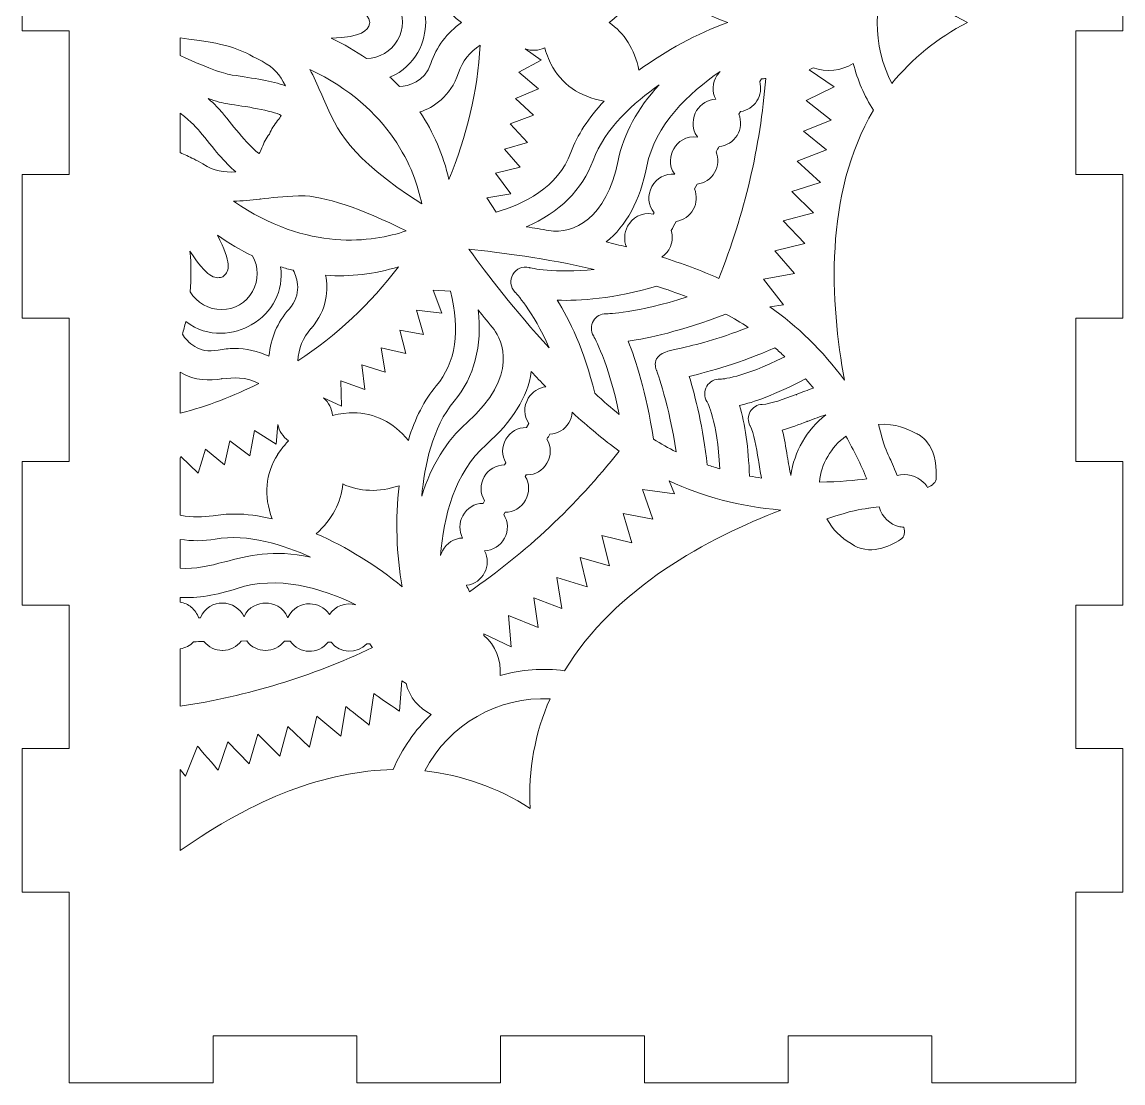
# Model space of a CAD drawing. Header units: inches. Extents: x 24 to 896, y 151 to 529.
# Drawn here: x 698.4 to 896.5, y 150.9 to 341.7 of the extents above; entities that cross this region are included whole.
import ezdxf

# ---------------------------------------------------------------- set-up
doc = ezdxf.new("R2010")
doc.units = ezdxf.units.IN
doc.header["$MEASUREMENT"] = 0
doc.layers.add('_U+0421_U+043B_U+043E_U+0439 1', color=7, linetype='Continuous')

# ---------------------------------------------------------------- blocks, each defined once
blk = doc.blocks.new('block 2')
at = {"layer": '_U+0421_U+043B_U+043E_U+0439 1', "lineweight": 0}
for points, knots in [([(896.46, 494.95), (896.46, 494.95), (896.46, 529.23), (896.46, 529.23), (896.46, 529.23), (810.39, 529.23), (810.39, 529.23), (810.39, 529.23), (810.39, 520.76), (810.39, 520.76), (810.39, 520.76), (784.53, 520.76), (784.53, 520.76), (784.53, 520.76), (784.53, 529.23), (784.53, 529.23), (784.53, 529.23), (758.67, 529.23), (758.67, 529.23), (758.67, 529.23), (758.67, 520.76), (758.67, 520.76), (758.67, 520.76), (732.81, 520.76), (732.81, 520.76), (732.81, 520.76), (732.81, 529.23), (732.81, 529.23), (720.59, 529.23), (710.68, 529.23), (698.44, 529.23), (698.44, 529.23), (698.44, 494.95), (698.44, 494.95), (698.44, 494.95), (706.95, 494.95), (706.95, 494.95), (706.95, 494.95), (706.95, 469.14), (706.95, 469.14), (706.95, 469.14), (698.44, 469.14), (698.44, 469.14), (698.44, 469.14), (698.44, 443.33), (698.44, 443.33), (698.44, 443.33), (706.95, 443.33), (706.95, 443.33), (706.95, 443.33), (706.95, 417.51), (706.95, 417.51), (706.95, 417.51), (698.44, 417.51), (698.44, 417.51), (698.44, 417.51), (698.44, 391.7), (698.44, 391.7), (698.44, 391.7), (706.95, 391.7), (706.95, 391.7), (706.95, 391.7), (706.95, 365.89), (706.95, 365.89), (706.95, 365.89), (698.44, 365.89), (698.44, 365.89), (698.44, 365.89), (698.44, 340.08), (698.44, 340.08), (698.44, 340.08), (706.95, 340.08), (706.95, 340.08), (706.95, 340.08), (706.95, 314.26), (706.95, 314.26), (706.95, 314.26), (698.44, 314.26), (698.44, 314.26), (698.44, 314.26), (698.44, 288.45), (698.44, 288.45), (698.44, 288.45), (706.95, 288.45), (706.95, 288.45), (706.95, 288.45), (706.95, 262.64), (706.95, 262.64), (706.95, 262.64), (698.44, 262.64), (698.44, 262.64), (698.44, 262.64), (698.44, 236.83), (698.44, 236.83), (698.44, 236.83), (706.95, 236.83), (706.95, 236.83), (706.95, 236.83), (706.95, 211.02), (706.95, 211.02), (706.95, 211.02), (698.44, 211.02), (698.44, 211.02), (698.44, 211.02), (698.44, 185.2), (698.44, 185.2), (698.44, 185.2), (706.95, 185.2), (706.95, 185.2), (706.95, 185.2), (706.95, 150.89), (706.95, 150.89), (706.95, 150.89), (732.81, 150.89), (732.81, 150.89), (732.81, 150.89), (732.81, 159.39), (732.81, 159.39), (732.81, 159.39), (758.67, 159.39), (758.67, 159.39), (758.67, 159.39), (758.67, 150.89), (758.67, 150.89), (758.67, 150.89), (784.53, 150.89), (784.53, 150.89), (784.53, 150.89), (784.53, 159.39), (784.53, 159.39), (784.53, 159.39), (810.39, 159.39), (810.39, 159.39), (810.39, 159.39), (810.39, 150.89), (810.39, 150.89), (810.39, 150.89), (836.25, 150.89), (836.25, 150.89), (836.25, 150.89), (836.25, 159.39), (836.25, 159.39), (836.25, 159.39), (862.11, 159.39), (862.11, 159.39), (862.11, 159.39), (862.11, 150.89), (862.11, 150.89), (862.11, 150.89), (887.97, 150.89), (887.97, 150.89), (887.97, 150.89), (887.96, 185.2), (887.96, 185.2), (887.96, 185.2), (896.46, 185.2), (896.46, 185.2), (896.46, 185.2), (896.46, 211.02), (896.46, 211.02), (896.46, 211.02), (887.96, 211.02), (887.96, 211.02), (887.96, 211.02), (887.96, 236.83), (887.96, 236.83), (887.96, 236.83), (896.46, 236.83), (896.46, 236.83), (896.46, 236.83), (896.46, 262.64), (896.46, 262.64), (896.46, 262.64), (887.96, 262.64), (887.96, 262.64), (887.96, 262.64), (887.96, 288.45), (887.96, 288.45), (887.96, 288.45), (896.46, 288.45), (896.46, 288.45), (896.46, 288.45), (896.46, 314.26), (896.46, 314.26), (896.46, 314.26), (887.96, 314.26), (887.96, 314.26), (887.96, 314.26), (887.96, 340.08), (887.96, 340.08), (887.96, 340.08), (896.46, 340.08), (896.46, 340.08), (896.46, 340.08), (896.46, 365.89), (896.46, 365.89), (896.46, 365.89), (887.96, 365.89), (887.96, 365.89), (887.96, 365.89), (887.96, 391.7), (887.96, 391.7), (887.96, 391.7), (896.46, 391.7), (896.46, 391.7), (896.46, 391.7), (896.46, 417.51), (896.46, 417.51), (896.46, 417.51), (887.96, 417.51), (887.96, 417.51), (887.96, 417.51), (887.96, 443.33), (887.96, 443.33), (887.96, 443.33), (896.46, 443.33), (896.46, 443.33), (896.46, 443.33), (896.46, 469.14), (896.46, 469.14), (896.46, 469.14), (887.96, 469.14), (887.96, 469.14), (887.96, 469.14), (887.96, 494.95), (887.96, 494.95), (887.96, 494.95), (896.46, 494.95), (896.46, 494.95), (896.46, 494.95), (896.46, 494.95), (896.46, 494.95)], [0, 0, 0, 0, 1, 1, 1, 2, 2, 2, 3, 3, 3, 4, 4, 4, 5, 5, 5, 6, 6, 6, 7, 7, 7, 8, 8, 8, 9, 9, 9, 10, 10, 10, 11, 11, 11, 12, 12, 12, 13, 13, 13, 14, 14, 14, 15, 15, 15, 16, 16, 16, 17, 17, 17, 18, 18, 18, 19, 19, 19, 20, 20, 20, 21, 21, 21, 22, 22, 22, 23, 23, 23, 24, 24, 24, 25, 25, 25, 26, 26, 26, 27, 27, 27, 28, 28, 28, 29, 29, 29, 30, 30, 30, 31, 31, 31, 32, 32, 32, 33, 33, 33, 34, 34, 34, 35, 35, 35, 36, 36, 36, 37, 37, 37, 38, 38, 38, 39, 39, 39, 40, 40, 40, 41, 41, 41, 42, 42, 42, 43, 43, 43, 44, 44, 44, 45, 45, 45, 46, 46, 46, 47, 47, 47, 48, 48, 48, 49, 49, 49, 50, 50, 50, 51, 51, 51, 52, 52, 52, 53, 53, 53, 54, 54, 54, 55, 55, 55, 56, 56, 56, 57, 57, 57, 58, 58, 58, 59, 59, 59, 60, 60, 60, 61, 61, 61, 62, 62, 62, 63, 63, 63, 64, 64, 64, 65, 65, 65, 66, 66, 66, 67, 67, 67, 68, 68, 68, 69, 69, 69, 70, 70, 70, 71, 71, 71, 72, 72, 72, 73, 73, 73, 74, 74, 74, 75, 75, 75, 76, 76, 76, 77, 77, 77, 77]), ([(771.05, 341.65), (771.06, 344.96), (769.37, 349.48), (764.63, 351.46), (765.21, 352), (765.78, 352.56), (766.32, 353.12), (767.96, 353.04), (770.83, 352.39), (771.98, 348.99), (772.99, 345.98), (774.85, 343.5), (777.51, 341.61), (774.85, 339.72), (772.99, 337.24), (771.98, 334.23), (770.83, 330.83), (767.96, 330.18), (766.32, 330.1), (765.77, 330.67), (765.2, 331.24), (764.62, 331.78), (769.36, 333.76), (771.05, 338.32), (771.05, 341.65)], [0, 0, 0, 0, 1, 1, 1, 2, 2, 2, 3, 3, 3, 4, 4, 4, 5, 5, 5, 6, 6, 6, 7, 7, 7, 8, 8, 8, 8]), ([(854.89, 330.61), (851.38, 337.51), (851.4, 345.69), (854.92, 352.56), (858.53, 348.08), (863.08, 344.39), (868.47, 341.61), (863.07, 338.82), (858.5, 335.12), (854.89, 330.61)], [0, 0, 0, 0, 1, 1, 1, 2, 2, 2, 3, 3, 3, 3]), ([(825.39, 341.61), (819.94, 339.64), (814.14, 336.52), (809.41, 333.01), (808.6, 336.83), (806.8, 339.72), (804.05, 341.61), (806.8, 343.5), (808.6, 346.4), (809.41, 350.22), (814.14, 346.7), (819.94, 343.58), (825.39, 341.61)], [0, 0, 0, 0, 1, 1, 1, 2, 2, 2, 3, 3, 3, 4, 4, 4, 4]), ([(760.94, 341.83), (760.69, 343.06), (759.67, 344.22), (754.04, 344.46), (756.32, 345.52), (758.47, 346.75), (760.41, 348.09), (762.69, 348.06), (764.76, 346.87), (765.94, 344.89), (767.15, 342.87), (767.17, 340.45), (765.98, 338.41), (764.84, 336.42), (762.7, 335.17), (760.41, 335.13), (758.47, 336.48), (756.32, 337.7), (754.04, 338.77), (759.67, 339), (760.69, 340.16), (760.94, 341.39), (760.94, 341.39), (760.98, 341.61), (760.98, 341.61), (760.98, 341.61), (760.94, 341.83), (760.94, 341.83)], [0, 0, 0, 0, 1, 1, 1, 2, 2, 2, 3, 3, 3, 4, 4, 4, 5, 5, 5, 6, 6, 6, 7, 7, 7, 8, 8, 8, 9, 9, 9, 9]), ([(726.9, 338.82), (735.71, 337.75), (737.17, 336.98), (740.68, 335.12), (740.68, 335.12), (741.63, 334.63), (741.63, 334.63), (743.77, 333.5), (744.82, 332.15), (745.82, 330.23), (743.45, 331.06), (740.19, 331.58), (736.22, 332.16), (735.08, 332.33), (732.54, 333.07), (726.9, 335.64), (726.9, 335.64), (726.9, 338.82), (726.9, 338.82), (726.9, 338.82), (726.9, 338.82), (726.9, 338.82)], [0, 0, 0, 0, 1, 1, 1, 2, 2, 2, 3, 3, 3, 4, 4, 4, 5, 5, 5, 6, 6, 6, 7, 7, 7, 7]), ([(770, 325.51), (772.4, 326.33), (775.49, 328.22), (776.95, 332.55), (777.65, 334.61), (778.95, 336.29), (780.84, 337.54), (780.38, 329.35), (778.44, 321.01), (775.23, 313.38), (774.23, 317.78), (772.47, 321.86), (770, 325.51)], [0, 0, 0, 0, 1, 1, 1, 2, 2, 2, 3, 3, 3, 4, 4, 4, 4]), ([(783.62, 314.48), (783.62, 314.48), (788.04, 315.56), (788.04, 315.56), (788.04, 315.56), (785.21, 318.85), (785.21, 318.85), (785.21, 318.85), (789.37, 320.05), (789.37, 320.05), (789.37, 320.05), (786.27, 323.37), (786.27, 323.37), (786.27, 323.37), (790.45, 324.93), (790.45, 324.93), (790.45, 324.93), (787.19, 327.92), (787.19, 327.92), (787.19, 327.92), (791.33, 329.69), (791.33, 329.69), (791.33, 329.69), (787.79, 332.65), (787.79, 332.65), (787.79, 332.65), (791.83, 334.81), (791.83, 334.81), (791.83, 334.81), (788.92, 336.84), (788.92, 336.84), (790.08, 336.47), (791.33, 336.53), (792.45, 337.03), (792.65, 336.36), (792.88, 335.72), (793.13, 335.14), (793.13, 335.14), (793.49, 334.29), (793.49, 334.29), (793.49, 334.29), (793.57, 334.2), (793.57, 334.2), (793.57, 334.2), (793.57, 334.2), (793.57, 334.2), (795.48, 330.5), (798.7, 328.24), (803.14, 327.47), (800.31, 324.46), (798.3, 321.35), (797.16, 318.23), (794.85, 311.89), (788.59, 308.9), (783.71, 307.51), (783.71, 307.51), (782.02, 310.08), (782.02, 310.08), (782.02, 310.08), (786.34, 310.81), (786.34, 310.81), (786.34, 310.81), (783.62, 314.48), (783.62, 314.48)], [0, 0, 0, 0, 1, 1, 1, 2, 2, 2, 3, 3, 3, 4, 4, 4, 5, 5, 5, 6, 6, 6, 7, 7, 7, 8, 8, 8, 9, 9, 9, 10, 10, 10, 11, 11, 11, 12, 12, 12, 13, 13, 13, 14, 14, 14, 15, 15, 15, 16, 16, 16, 17, 17, 17, 18, 18, 18, 19, 19, 19, 20, 20, 20, 21, 21, 21, 21]), ([(770.33, 308.97), (757.12, 317.55), (755.15, 322.1), (752.67, 327.86), (752.67, 327.86), (752.23, 328.87), (752.23, 328.87), (751.55, 330.41), (750.91, 331.87), (750.2, 333.18), (764.84, 326.19), (769.1, 315.15), (770.33, 308.97)], [0, 0, 0, 0, 1, 1, 1, 2, 2, 2, 3, 3, 3, 4, 4, 4, 4]), ([(812.12, 307.39), (812.12, 307.39), (811.98, 307.13), (811.98, 307.13), (809.86, 307.63), (808.14, 306.4), (807.37, 304.95), (806.73, 303.77), (806.66, 302.4), (807.16, 301.24), (805.97, 301.55), (804.75, 301.85), (803.51, 302.14), (807.11, 304.98), (809.57, 309.56), (810.82, 315.74), (812.32, 323.19), (818.29, 328.9), (824.03, 332.8), (823.79, 332.57), (823.6, 332.32), (823.44, 332.07), (822.6, 330.76), (822.52, 329.11), (823.21, 327.82), (821.84, 327.77), (820.53, 326.98), (819.78, 325.75), (819.08, 324.6), (818.71, 322.69), (819.93, 321.04), (819.93, 321.04), (819.91, 321), (819.91, 321), (817.87, 321.33), (816.34, 320.09), (815.66, 318.91), (814.99, 317.77), (814.66, 315.89), (815.84, 314.3), (814.18, 314.48), (812.58, 313.63), (811.74, 312.12), (810.87, 310.58), (811.02, 308.73), (812.12, 307.39)], [0, 0, 0, 0, 1, 1, 1, 2, 2, 2, 3, 3, 3, 4, 4, 4, 5, 5, 5, 6, 6, 6, 7, 7, 7, 8, 8, 8, 9, 9, 9, 10, 10, 10, 11, 11, 11, 12, 12, 12, 13, 13, 13, 14, 14, 14, 15, 15, 15, 15]), ([(846.39, 277.26), (842.43, 282.58), (837.91, 287.03), (832.92, 290.49), (832.92, 290.49), (835.39, 290.84), (835.39, 290.84), (835.39, 290.84), (831.83, 295.42), (831.83, 295.42), (831.83, 295.42), (837.39, 296.47), (837.39, 296.47), (837.39, 296.47), (833.87, 300.57), (833.87, 300.57), (833.87, 300.57), (839.01, 301.8), (839.01, 301.8), (839.01, 301.8), (839.22, 301.85), (839.22, 301.85), (839.22, 301.85), (835.37, 305.91), (835.37, 305.91), (835.37, 305.91), (840.77, 307.38), (840.77, 307.38), (840.77, 307.38), (836.88, 311.23), (836.88, 311.23), (836.88, 311.23), (841.83, 312.74), (841.83, 312.74), (841.83, 312.74), (842.03, 312.8), (842.03, 312.8), (842.03, 312.8), (837.88, 316.68), (837.88, 316.68), (837.88, 316.68), (843.14, 318.68), (843.14, 318.68), (843.14, 318.68), (838.98, 322.08), (838.98, 322.08), (838.98, 322.08), (843.96, 324.05), (843.96, 324.05), (843.96, 324.05), (839.47, 327.6), (839.47, 327.6), (839.47, 327.6), (844.54, 330.02), (844.54, 330.02), (844.54, 330.02), (840.05, 333.11), (840.05, 333.11), (840.05, 333.11), (840.73, 333.47), (840.73, 333.47), (843.14, 332.63), (845.77, 332.9), (847.96, 334.22), (848.72, 331.24), (849.94, 328.41), (851.58, 325.82), (842.67, 310.73), (843.79, 291.2), (846.39, 277.26)], [0, 0, 0, 0, 1, 1, 1, 2, 2, 2, 3, 3, 3, 4, 4, 4, 5, 5, 5, 6, 6, 6, 7, 7, 7, 8, 8, 8, 9, 9, 9, 10, 10, 10, 11, 11, 11, 12, 12, 12, 13, 13, 13, 14, 14, 14, 15, 15, 15, 16, 16, 16, 17, 17, 17, 18, 18, 18, 19, 19, 19, 20, 20, 20, 21, 21, 21, 22, 22, 22, 23, 23, 23, 23]), ([(814.88, 300.94), (815.42, 301.94), (815.53, 303.09), (815.2, 304.17), (815.49, 304.7), (815.79, 305.26), (816.11, 305.84), (817.42, 306.03), (818.53, 306.8), (819.18, 307.96), (819.82, 309.11), (819.9, 310.47), (819.39, 311.68), (819.39, 311.68), (819.88, 312.54), (819.88, 312.54), (821.2, 312.7), (822.34, 313.45), (823.02, 314.61), (823.7, 315.77), (823.79, 317.14), (823.28, 318.37), (823.47, 318.68), (823.65, 318.99), (823.84, 319.3), (825.17, 319.43), (826.37, 320.18), (827.06, 321.31), (827.75, 322.45), (827.87, 323.86), (827.38, 325.1), (827.38, 325.1), (827.68, 325.58), (827.68, 325.58), (828.9, 325.76), (829.97, 326.46), (830.63, 327.5), (831.29, 328.53), (831.47, 329.8), (831.12, 330.98), (831.12, 330.98), (831.44, 331.47), (831.44, 331.47), (831.7, 331.48), (831.96, 331.51), (832.21, 331.56), (831.23, 319.23), (828.39, 307.12), (823.77, 295.58), (820.6, 296.99), (817.24, 298.25), (813.52, 299.42), (814.09, 299.81), (814.56, 300.33), (814.88, 300.94)], [0, 0, 0, 0, 1, 1, 1, 2, 2, 2, 3, 3, 3, 4, 4, 4, 5, 5, 5, 6, 6, 6, 7, 7, 7, 8, 8, 8, 9, 9, 9, 10, 10, 10, 11, 11, 11, 12, 12, 12, 13, 13, 13, 14, 14, 14, 15, 15, 15, 16, 16, 16, 17, 17, 17, 18, 18, 18, 18]), ([(793.21, 304.2), (791.92, 304.43), (790.54, 304.65), (789.13, 304.86), (795.09, 307.42), (799.24, 311.54), (801.15, 316.77), (803.27, 322.57), (808.59, 327.28), (813.04, 330.39), (809.12, 326.16), (806.64, 321.59), (805.67, 316.78), (803.55, 306.29), (797.63, 303.45), (793.21, 304.2)], [0, 0, 0, 0, 1, 1, 1, 2, 2, 2, 3, 3, 3, 4, 4, 4, 5, 5, 5, 5]), ([(734.5, 325.34), (733.94, 326.05), (733.07, 326.92), (731.93, 327.91), (733.36, 327.42), (734.55, 327.1), (735.45, 326.97), (738.47, 326.52), (743.47, 325.78), (745.08, 324.89), (744.92, 324.65), (744.69, 324.33), (744.4, 323.95), (743.84, 323.21), (743.26, 322.44), (742.96, 321.55), (742.34, 320.84), (741.96, 319.95), (741.6, 319.09), (741.41, 318.65), (741.25, 318.29), (741.12, 318.04), (739.55, 318.98), (736.4, 322.94), (734.5, 325.34)], [0, 0, 0, 0, 1, 1, 1, 2, 2, 2, 3, 3, 3, 4, 4, 4, 5, 5, 5, 6, 6, 6, 7, 7, 7, 8, 8, 8, 8]), ([(726.9, 325.27), (729.03, 323.58), (729.97, 322.6), (730.39, 322.07), (732.89, 318.92), (734.97, 316.36), (736.87, 314.73), (734.71, 314.63), (733.01, 314.86), (730.96, 316.16), (729.79, 316.9), (728.84, 317.32), (728.07, 317.66), (727.64, 317.85), (727.27, 318.01), (726.9, 318.21), (726.9, 318.21), (726.9, 325.27), (726.9, 325.27), (726.9, 325.27), (726.9, 325.27), (726.9, 325.27)], [0, 0, 0, 0, 1, 1, 1, 2, 2, 2, 3, 3, 3, 4, 4, 4, 5, 5, 5, 6, 6, 6, 7, 7, 7, 7]), ([(736.49, 309.46), (737.98, 309.49), (739.58, 309.67), (741.26, 309.86), (741.26, 309.86), (741.25, 309.98), (741.25, 309.98), (741.25, 309.98), (741.29, 309.86), (741.29, 309.86), (743.25, 310.08), (745.48, 310.33), (748.16, 310.44), (748.3, 310.45), (748.44, 310.45), (748.58, 310.45), (752.65, 310.45), (759.5, 308.16), (767.52, 304.12), (761.55, 302.1), (749.86, 300.27), (736.49, 309.46)], [0, 0, 0, 0, 1, 1, 1, 2, 2, 2, 3, 3, 3, 4, 4, 4, 5, 5, 5, 6, 6, 6, 7, 7, 7, 7]), ([(733.59, 303.34), (735.65, 301.9), (737.78, 300.65), (739.92, 299.64), (741.03, 297.65), (741.03, 295.26), (739.91, 293.25), (738.77, 291.2), (736.68, 289.97), (734.32, 289.97), (732.02, 289.97), (729.87, 291.19), (728.69, 293.15), (728.89, 295.51), (728.87, 297.98), (728.65, 300.49), (731.67, 295.73), (733.19, 295.43), (734.38, 295.83), (734.38, 295.83), (734.57, 295.89), (734.57, 295.89), (734.57, 295.89), (734.76, 296.05), (734.76, 296.05), (735.7, 296.88), (736.2, 298.35), (733.59, 303.34)], [0, 0, 0, 0, 1, 1, 1, 2, 2, 2, 3, 3, 3, 4, 4, 4, 5, 5, 5, 6, 6, 6, 7, 7, 7, 8, 8, 8, 9, 9, 9, 9]), ([(787.11, 293.13), (787.15, 293.09), (790.34, 289.77), (793.25, 283.11), (787.13, 289.74), (782.07, 296.34), (778.83, 300.84), (784.33, 300.27), (792.57, 299.2), (801.37, 297.21), (794.26, 296.41), (789.84, 297.47), (789.65, 297.52), (788.49, 297.82), (787.3, 297.33), (786.71, 296.29), (786.11, 295.25), (786.27, 293.98), (787.11, 293.13)], [0, 0, 0, 0, 1, 1, 1, 2, 2, 2, 3, 3, 3, 4, 4, 4, 5, 5, 5, 6, 6, 6, 6]), ([(739.68, 287.21), (743.55, 289.45), (745.51, 293.35), (744.95, 297.67), (745.71, 297.43), (746.47, 297.22), (747.22, 297.04), (747.98, 295.57), (748.85, 292.76), (746.48, 290.07), (744.39, 287.69), (743.16, 284.83), (742.86, 281.59), (740.84, 282.51), (738.73, 282.98), (736.6, 282.98), (735.64, 282.98), (734.66, 282.88), (733.7, 282.69), (730.19, 281.98), (728.19, 284.14), (727.29, 285.53), (727.51, 286.28), (727.71, 287.05), (727.89, 287.82), (731.98, 284.71), (736.78, 285.54), (739.68, 287.21)], [0, 0, 0, 0, 1, 1, 1, 2, 2, 2, 3, 3, 3, 4, 4, 4, 5, 5, 5, 6, 6, 6, 7, 7, 7, 8, 8, 8, 9, 9, 9, 9]), ([(750.39, 286.56), (750.39, 286.56), (750.43, 286.6), (750.43, 286.6), (753.45, 290.04), (753.53, 293.66), (753.04, 296.14), (757.46, 295.84), (761.87, 296.35), (766.17, 297.68), (761.16, 291.09), (754.91, 285.24), (748.05, 280.74), (748.19, 282.98), (748.97, 284.94), (750.39, 286.56)], [0, 0, 0, 0, 1, 1, 1, 2, 2, 2, 3, 3, 3, 4, 4, 4, 5, 5, 5, 5]), ([(757.98, 271.4), (757.75, 271.4), (757.53, 271.39), (757.3, 271.38), (757.3, 271.38), (757.29, 271.43), (757.29, 271.43), (757.29, 271.43), (756.26, 271.3), (756.26, 271.3), (755.62, 271.22), (754.96, 271.1), (754.3, 270.94), (754.16, 272.16), (753.59, 273.27), (752.69, 274.09), (752.69, 274.09), (755.91, 272.58), (755.91, 272.58), (755.91, 272.58), (755.76, 277.16), (755.76, 277.16), (755.76, 277.16), (760.09, 275.58), (760.09, 275.58), (760.09, 275.58), (759.55, 280.05), (759.55, 280.05), (759.55, 280.05), (763.77, 278.72), (763.77, 278.72), (763.77, 278.72), (763.04, 283.12), (763.04, 283.12), (763.04, 283.12), (767.46, 282.09), (767.46, 282.09), (767.46, 282.09), (766.42, 286.3), (766.42, 286.3), (766.42, 286.3), (770.68, 285.49), (770.68, 285.49), (770.68, 285.49), (769.41, 289.86), (769.41, 289.86), (769.41, 289.86), (773.95, 289.34), (773.95, 289.34), (773.95, 289.34), (772.42, 293.45), (772.42, 293.45), (772.42, 293.45), (775.51, 293.27), (775.51, 293.27), (777.33, 286.19), (776.46, 280.47), (772.94, 276.26), (770.81, 273.72), (769.13, 270.43), (767.93, 266.46), (765.2, 269.74), (761.85, 271.4), (757.98, 271.4)], [0, 0, 0, 0, 1, 1, 1, 2, 2, 2, 3, 3, 3, 4, 4, 4, 5, 5, 5, 6, 6, 6, 7, 7, 7, 8, 8, 8, 9, 9, 9, 10, 10, 10, 11, 11, 11, 12, 12, 12, 13, 13, 13, 14, 14, 14, 15, 15, 15, 16, 16, 16, 17, 17, 17, 18, 18, 18, 19, 19, 19, 20, 20, 20, 21, 21, 21, 21]), ([(801.23, 285.25), (801.33, 285.07), (803.86, 280.65), (805.87, 271.13), (804.44, 272.28), (803.02, 273.5), (801.44, 274.94), (799.63, 282.71), (796.81, 288.29), (794.71, 291.66), (798.66, 291.53), (804.9, 291.87), (812.56, 294.2), (814.48, 293.59), (816.33, 292.94), (818.07, 292.26), (808.86, 289.26), (803.77, 289.23), (803.56, 289.23), (803.53, 289.23), (803.49, 289.23), (803.46, 289.23), (802.55, 289.23), (801.7, 288.75), (801.23, 287.95), (800.72, 287.1), (800.72, 286.09), (801.23, 285.25)], [0, 0, 0, 0, 1, 1, 1, 2, 2, 2, 3, 3, 3, 4, 4, 4, 5, 5, 5, 6, 6, 6, 7, 7, 7, 8, 8, 8, 9, 9, 9, 9]), ([(776.19, 273.53), (779.77, 277.8), (781.25, 283.46), (780.5, 289.91), (781.44, 288.72), (782.41, 287.53), (783.37, 286.38), (784.64, 284.59), (788.04, 278.09), (778.44, 269.62), (774.76, 266.37), (772.04, 261.94), (770.34, 256.43), (770.81, 261.83), (772.23, 268.8), (776.19, 273.53)], [0, 0, 0, 0, 1, 1, 1, 2, 2, 2, 3, 3, 3, 4, 4, 4, 5, 5, 5, 5]), ([(812.57, 279.02), (812.59, 278.96), (814.9, 272.6), (816.1, 264.38), (814.7, 265.07), (813.36, 265.82), (812.03, 266.68), (810.7, 275.18), (808.83, 280.94), (807.46, 284.31), (811.06, 284.81), (816.98, 286.06), (825.01, 289.17), (826.42, 288.43), (827.74, 287.65), (829.04, 286.78), (823.47, 284.54), (819.42, 283.62), (816.98, 283.06), (814.44, 282.48), (813.17, 282.19), (812.58, 281.12), (812.11, 280.25), (812.46, 279.33), (812.57, 279.02)], [0, 0, 0, 0, 1, 1, 1, 2, 2, 2, 3, 3, 3, 4, 4, 4, 5, 5, 5, 6, 6, 6, 7, 7, 7, 8, 8, 8, 8]), ([(821.63, 273.44), (821.7, 273.31), (823.46, 270.16), (823.97, 261.32), (823.2, 261.54), (822.43, 261.79), (821.68, 262.05), (820.99, 268.64), (819.55, 274.32), (818.44, 277.97), (822.15, 278.83), (827.78, 280.41), (833.85, 283.11), (834.45, 282.59), (835.05, 282.04), (835.63, 281.49), (827.9, 277.62), (824.21, 277.47), (824.02, 277.46), (823.05, 277.54), (822.12, 277.04), (821.61, 276.18), (821.1, 275.33), (821.11, 274.28), (821.63, 273.44)], [0, 0, 0, 0, 1, 1, 1, 2, 2, 2, 3, 3, 3, 4, 4, 4, 5, 5, 5, 6, 6, 6, 7, 7, 7, 8, 8, 8, 8]), ([(726.9, 278.74), (729.71, 277.01), (732.09, 277.27), (734.41, 277.52), (734.41, 277.52), (734.39, 277.64), (734.39, 277.64), (734.39, 277.64), (734.41, 277.52), (734.41, 277.52), (736.52, 277.74), (738.52, 277.96), (741.01, 276.68), (736.55, 274.42), (731.8, 272.62), (726.91, 271.33), (726.91, 271.33), (726.91, 278.74), (726.91, 278.74), (726.91, 278.74), (726.9, 278.74), (726.9, 278.74)], [0, 0, 0, 0, 1, 1, 1, 2, 2, 2, 3, 3, 3, 4, 4, 4, 5, 5, 5, 6, 6, 6, 7, 7, 7, 7]), ([(777.69, 248.89), (776.16, 248.85), (774.79, 247.97), (774.06, 246.57), (773.92, 246.29), (773.81, 246.01), (773.73, 245.73), (774.25, 252.65), (776.22, 260.65), (781.91, 265.68), (786.64, 269.85), (789.38, 274.27), (790.04, 278.81), (790.91, 277.88), (791.79, 276.97), (792.67, 276.07), (791.36, 275.94), (790.21, 275.21), (789.5, 274.03), (788.62, 272.58), (788.65, 270.84), (789.58, 269.47), (789.58, 269.47), (789.16, 268.77), (789.16, 268.77), (789.16, 268.77), (789.16, 268.77), (789.16, 268.77), (787.63, 268.77), (786.26, 267.99), (785.48, 266.66), (784.7, 265.32), (784.69, 263.74), (785.46, 262.42), (785.46, 262.42), (785.25, 262.05), (785.25, 262.05), (783.69, 262.03), (782.32, 261.22), (781.57, 259.88), (780.8, 258.52), (780.82, 256.93), (781.62, 255.61), (781.62, 255.61), (781.36, 255.13), (781.36, 255.13), (779.82, 255.11), (778.45, 254.28), (777.71, 252.9), (777.02, 251.62), (777.02, 250.14), (777.69, 248.89)], [0, 0, 0, 0, 1, 1, 1, 2, 2, 2, 3, 3, 3, 4, 4, 4, 5, 5, 5, 6, 6, 6, 7, 7, 7, 8, 8, 8, 9, 9, 9, 10, 10, 10, 11, 11, 11, 12, 12, 12, 13, 13, 13, 14, 14, 14, 15, 15, 15, 16, 16, 16, 17, 17, 17, 17]), ([(837.77, 274.61), (837.77, 274.61), (837.69, 274.71), (837.69, 274.71), (835.46, 273.87), (833.16, 273), (831.59, 272.93), (830.69, 272.89), (829.88, 272.4), (829.43, 271.62), (828.98, 270.84), (828.96, 269.9), (829.37, 269.1), (829.37, 269.1), (829.38, 269.08), (829.38, 269.08), (830.1, 267.68), (830.5, 265.26), (830.88, 262.9), (831.05, 261.88), (831.23, 260.74), (831.45, 259.68), (830.72, 259.79), (829.99, 259.91), (829.29, 260.04), (829.1, 265.1), (828.48, 269.47), (827.52, 272.72), (829.85, 273.28), (833.76, 274.57), (839.39, 277.53), (839.86, 276.98), (840.32, 276.42), (840.78, 275.84), (839.78, 275.51), (838.74, 275.11), (837.72, 274.73), (837.72, 274.73), (837.77, 274.61), (837.77, 274.61)], [0, 0, 0, 0, 1, 1, 1, 2, 2, 2, 3, 3, 3, 4, 4, 4, 5, 5, 5, 6, 6, 6, 7, 7, 7, 8, 8, 8, 9, 9, 9, 10, 10, 10, 11, 11, 11, 12, 12, 12, 13, 13, 13, 13]), ([(778.4, 240.4), (781.36, 240.76), (783.02, 244.01), (781.63, 246.61), (783.15, 246.66), (784.48, 247.49), (785.21, 248.84), (785.95, 250.21), (785.91, 251.8), (785.09, 253.1), (785.09, 253.1), (785.33, 253.53), (785.33, 253.53), (786.87, 253.53), (788.24, 254.34), (789, 255.7), (789.77, 257.06), (789.75, 258.65), (788.95, 259.96), (788.95, 259.96), (789.11, 260.25), (789.11, 260.25), (789.17, 260.25), (789.23, 260.25), (789.29, 260.25), (790.75, 260.25), (792.07, 261.03), (792.85, 262.36), (793.65, 263.73), (793.64, 265.32), (792.85, 266.66), (793.03, 266.96), (793.21, 267.26), (793.38, 267.55), (794.78, 267.62), (796.05, 268.39), (796.79, 269.6), (797.14, 270.18), (797.35, 270.83), (797.4, 271.5), (800.27, 268.87), (803.11, 266.53), (805.85, 264.54), (798.16, 254.77), (789.09, 246.26), (778.9, 239.24), (778.78, 239.63), (778.6, 240), (778.37, 240.33), (778.37, 240.33), (778.4, 240.4), (778.4, 240.4)], [0, 0, 0, 0, 1, 1, 1, 2, 2, 2, 3, 3, 3, 4, 4, 4, 5, 5, 5, 6, 6, 6, 7, 7, 7, 8, 8, 8, 9, 9, 9, 10, 10, 10, 11, 11, 11, 12, 12, 12, 13, 13, 13, 14, 14, 14, 15, 15, 15, 16, 16, 16, 17, 17, 17, 17]), ([(726.9, 263.27), (726.9, 263.27), (727, 263.54), (727, 263.54), (727, 263.54), (730.12, 260.54), (730.12, 260.54), (730.12, 260.54), (731.44, 264.88), (731.44, 264.88), (731.44, 264.88), (734.88, 262.05), (734.88, 262.05), (734.88, 262.05), (735.84, 266.37), (735.84, 266.37), (735.84, 266.37), (739.44, 263.66), (739.44, 263.66), (739.44, 263.66), (740.24, 268.2), (740.24, 268.2), (740.24, 268.2), (744.13, 265.78), (744.13, 265.78), (744.13, 265.78), (744.43, 269.33), (744.43, 269.33), (744.69, 268.14), (745.37, 267.09), (746.36, 266.36), (745.9, 265.87), (745.46, 265.36), (745.07, 264.84), (745.07, 264.84), (744.39, 263.93), (744.39, 263.93), (744.39, 263.93), (744.43, 263.9), (744.43, 263.9), (742.22, 260.42), (741.88, 256.53), (743.42, 252.33), (740.98, 252.92), (738.8, 253.21), (736.77, 253.21), (735.27, 253.21), (734.03, 253.06), (732.82, 252.91), (730.91, 252.68), (729.27, 252.48), (726.91, 253.01), (726.91, 253.01), (726.91, 263.27), (726.91, 263.27), (726.91, 263.27), (726.9, 263.27), (726.9, 263.27)], [0, 0, 0, 0, 1, 1, 1, 2, 2, 2, 3, 3, 3, 4, 4, 4, 5, 5, 5, 6, 6, 6, 7, 7, 7, 8, 8, 8, 9, 9, 9, 10, 10, 10, 11, 11, 11, 12, 12, 12, 13, 13, 13, 14, 14, 14, 15, 15, 15, 16, 16, 16, 17, 17, 17, 18, 18, 18, 19, 19, 19, 19]), ([(836.72, 260.13), (836.49, 261.13), (836.29, 262.33), (836.09, 263.59), (836.09, 263.59), (836.09, 263.62), (836.09, 263.62), (835.83, 265.19), (835.57, 266.81), (835.19, 268.29), (836.66, 268.71), (838.2, 269.29), (839.68, 269.85), (839.68, 269.85), (839.64, 269.97), (839.64, 269.97), (839.64, 269.97), (839.72, 269.87), (839.72, 269.87), (840.91, 270.32), (842.03, 270.75), (843.01, 271.04), (839.58, 268.37), (837.32, 264.45), (836.72, 260.13)], [0, 0, 0, 0, 1, 1, 1, 2, 2, 2, 3, 3, 3, 4, 4, 4, 5, 5, 5, 6, 6, 6, 7, 7, 7, 8, 8, 8, 8]), ([(862.88, 259.74), (862.84, 258.86), (862.19, 258.35), (861.32, 257.99), (861.11, 258.33), (860.88, 258.64), (860.61, 258.89), (859.34, 260.13), (857.51, 260.59), (855.82, 260.11), (855.17, 261.89), (854.75, 262.76), (854.42, 263.47), (853.88, 264.59), (853.52, 265.34), (852.51, 269.31), (855.58, 269.55), (857.75, 268.46), (858.93, 267.87), (858.93, 267.87), (859.4, 267.64), (859.4, 267.64), (859.56, 267.57), (863.17, 266.02), (862.88, 259.74)], [0, 0, 0, 0, 1, 1, 1, 2, 2, 2, 3, 3, 3, 4, 4, 4, 5, 5, 5, 6, 6, 6, 7, 7, 7, 8, 8, 8, 8]), ([(846.62, 267.18), (848.05, 264.67), (849.34, 262.03), (850.37, 259.53), (848.44, 259.27), (845.45, 258.98), (841.87, 258.95), (842.19, 262.26), (843.91, 265.25), (846.62, 267.18)], [0, 0, 0, 0, 1, 1, 1, 2, 2, 2, 3, 3, 3, 3]), ([(756.13, 258.61), (759.11, 257.21), (762.61, 257.09), (766.27, 258.28), (765.58, 252.41), (765.78, 245.83), (766.8, 240.12), (762.36, 243.86), (756.76, 247.32), (751.35, 249.66), (754.26, 252.27), (755.86, 255.28), (756.13, 258.61)], [0, 0, 0, 0, 1, 1, 1, 2, 2, 2, 3, 3, 3, 4, 4, 4, 4]), ([(796.03, 225.02), (792.19, 225.52), (788.19, 225.23), (784.45, 224.19), (784.67, 226.92), (783.57, 229.6), (781.5, 231.39), (781.5, 231.39), (781.49, 231.68), (781.49, 231.68), (781.49, 231.68), (786.41, 229.33), (786.41, 229.33), (786.41, 229.33), (785.97, 234.93), (785.97, 234.93), (785.97, 234.93), (791.29, 232.82), (791.29, 232.82), (791.29, 232.82), (790.51, 238.12), (790.51, 238.12), (790.51, 238.12), (795.54, 236.22), (795.54, 236.22), (795.54, 236.22), (794.63, 241.77), (794.63, 241.77), (794.63, 241.77), (800.07, 240.12), (800.07, 240.12), (800.07, 240.12), (798.86, 245.36), (798.86, 245.36), (798.86, 245.36), (804.13, 243.92), (804.13, 243.92), (804.13, 243.92), (802.7, 249.34), (802.7, 249.34), (802.7, 249.34), (808.14, 248.03), (808.14, 248.03), (808.14, 248.03), (806.58, 253.3), (806.58, 253.3), (806.58, 253.3), (811.89, 252.31), (811.89, 252.31), (811.89, 252.31), (810.02, 257.64), (810.02, 257.64), (810.02, 257.64), (815.77, 256.85), (815.77, 256.85), (815.77, 256.85), (814.83, 259.16), (814.83, 259.16), (820.85, 256.33), (827.6, 254.56), (834.91, 253.92), (822.02, 248.95), (805.03, 239.95), (796.03, 225.02)], [0, 0, 0, 0, 1, 1, 1, 2, 2, 2, 3, 3, 3, 4, 4, 4, 5, 5, 5, 6, 6, 6, 7, 7, 7, 8, 8, 8, 9, 9, 9, 10, 10, 10, 11, 11, 11, 12, 12, 12, 13, 13, 13, 14, 14, 14, 15, 15, 15, 16, 16, 16, 17, 17, 17, 18, 18, 18, 19, 19, 19, 20, 20, 20, 21, 21, 21, 21]), ([(856.45, 248.6), (854.52, 247.36), (850.81, 245.62), (847.55, 247.88), (845.71, 248.94), (844.21, 250.48), (843.21, 252.35), (847.92, 253.89), (849.02, 254.04), (850.67, 254.25), (850.67, 254.25), (850.73, 254.26), (850.73, 254.26), (851.25, 254.32), (851.84, 254.4), (852.59, 254.53), (853.08, 252.5), (854.71, 251.37), (856.08, 250.98), (856.4, 250.89), (856.72, 250.85), (857.04, 250.83), (857.27, 249.92), (857.23, 249.1), (856.45, 248.6)], [0, 0, 0, 0, 1, 1, 1, 2, 2, 2, 3, 3, 3, 4, 4, 4, 5, 5, 5, 6, 6, 6, 7, 7, 7, 8, 8, 8, 8]), ([(726.9, 248.65), (728.99, 248.32), (731.1, 248.33), (733.17, 248.69), (739.06, 249.73), (745.56, 247.63), (750.32, 245.47), (743.66, 246.89), (739.02, 245.69), (734.9, 244.61), (732.09, 243.88), (729.67, 243.26), (726.9, 243.48), (726.9, 243.48), (726.9, 248.65), (726.9, 248.65)], [0, 0, 0, 0, 1, 1, 1, 2, 2, 2, 3, 3, 3, 4, 4, 4, 5, 5, 5, 5]), ([(726.9, 238.22), (729.99, 238.04), (733.42, 238.57), (737.11, 239.81), (744.31, 242.23), (752.24, 239.92), (758.49, 236.9), (756.69, 237.38), (754.72, 236.67), (753.76, 235.12), (752.9, 236.5), (751.4, 237.03), (750.26, 237.05), (750.21, 237.06), (750.16, 237.06), (750.11, 237.06), (748.79, 237.06), (747.07, 236.42), (746.27, 234.59), (746.27, 234.59), (746.2, 234.59), (746.2, 234.59), (745.45, 236.51), (743.62, 237.2), (742.25, 237.2), (740.93, 237.2), (739.16, 236.55), (738.37, 234.74), (737.69, 236.24), (736.18, 237.2), (734.46, 237.2), (734.45, 237.2), (734.44, 237.2), (734.43, 237.2), (733.07, 237.18), (731.24, 236.47), (730.52, 234.51), (730.52, 234.51), (730.21, 234.51), (730.21, 234.51), (729.96, 235.28), (729.5, 235.95), (728.88, 236.46), (728.31, 236.93), (727.63, 237.24), (726.9, 237.36), (726.9, 237.36), (726.9, 238.22), (726.9, 238.22)], [0, 0, 0, 0, 1, 1, 1, 2, 2, 2, 3, 3, 3, 4, 4, 4, 5, 5, 5, 6, 6, 6, 7, 7, 7, 8, 8, 8, 9, 9, 9, 10, 10, 10, 11, 11, 11, 12, 12, 12, 13, 13, 13, 14, 14, 14, 15, 15, 15, 16, 16, 16, 16]), ([(726.9, 228.96), (727.83, 229.11), (728.65, 229.55), (729.29, 230.24), (729.89, 230.25), (730.52, 230.27), (731.17, 230.28), (731.97, 229.26), (733.18, 228.68), (734.49, 228.68), (734.49, 228.68), (734.55, 228.68), (734.55, 228.68), (735.88, 228.69), (737.09, 229.31), (737.88, 230.37), (737.88, 230.37), (738.86, 230.38), (738.86, 230.38), (740.54, 228.14), (743.9, 228.1), (745.63, 230.35), (745.63, 230.35), (746.68, 230.33), (746.68, 230.33), (748.33, 228), (751.75, 227.91), (753.51, 230.17), (753.51, 230.17), (754.03, 230.15), (754.03, 230.15), (755.64, 228.1), (758.7, 227.96), (760.48, 229.87), (760.48, 229.87), (761.03, 229.84), (761.03, 229.84), (761.16, 229.61), (761.32, 229.39), (761.5, 229.2), (750.59, 224), (738.95, 220.45), (726.91, 218.64), (726.91, 218.64), (726.91, 228.96), (726.91, 228.96), (726.91, 228.96), (726.9, 228.96), (726.9, 228.96)], [0, 0, 0, 0, 1, 1, 1, 2, 2, 2, 3, 3, 3, 4, 4, 4, 5, 5, 5, 6, 6, 6, 7, 7, 7, 8, 8, 8, 9, 9, 9, 10, 10, 10, 11, 11, 11, 12, 12, 12, 13, 13, 13, 14, 14, 14, 15, 15, 15, 16, 16, 16, 16]), ([(726.9, 192.67), (726.9, 192.67), (726.9, 207.26), (726.9, 207.26), (726.9, 207.26), (727.83, 206.07), (727.83, 206.07), (727.83, 206.07), (730.02, 211.45), (730.02, 211.45), (730.25, 211.18), (733.48, 207.42), (733.7, 207.16), (733.7, 207.16), (735.49, 212.26), (735.49, 212.26), (735.49, 212.26), (739.28, 208.27), (739.28, 208.27), (739.28, 208.27), (740.87, 213.63), (740.87, 213.63), (740.87, 213.63), (744.84, 209.69), (744.84, 209.69), (744.84, 209.69), (746.23, 214.98), (746.23, 214.98), (746.23, 214.98), (750.17, 211.3), (750.17, 211.3), (750.17, 211.3), (751.45, 216.85), (751.45, 216.85), (751.45, 216.85), (755.81, 213.28), (755.81, 213.28), (755.81, 213.28), (756.67, 218.59), (756.67, 218.59), (756.95, 218.37), (760.61, 215.47), (760.87, 215.26), (760.87, 215.26), (761.71, 220.92), (761.71, 220.92), (761.98, 220.73), (766.06, 217.93), (766.33, 217.74), (766.33, 217.74), (766.76, 223.18), (766.76, 223.18), (766.76, 223.18), (767.51, 222.7), (767.51, 222.7), (768.15, 220.28), (769.8, 218.27), (772.05, 217.16), (769.13, 214.38), (766.76, 210.96), (765.2, 207.25), (753.1, 207.02), (740.22, 202.11), (726.9, 192.67)], [0, 0, 0, 0, 1, 1, 1, 2, 2, 2, 3, 3, 3, 4, 4, 4, 5, 5, 5, 6, 6, 6, 7, 7, 7, 8, 8, 8, 9, 9, 9, 10, 10, 10, 11, 11, 11, 12, 12, 12, 13, 13, 13, 14, 14, 14, 15, 15, 15, 16, 16, 16, 17, 17, 17, 18, 18, 18, 19, 19, 19, 20, 20, 20, 21, 21, 21, 21]), ([(789.81, 200.26), (783.96, 204.02), (777.59, 206.29), (770.88, 207.01), (775.27, 215.44), (784.15, 220.42), (793.41, 219.98), (790.69, 213.82), (789.48, 207.19), (789.81, 200.26)], [0, 0, 0, 0, 1, 1, 1, 2, 2, 2, 3, 3, 3, 3])]:
    blk.add_open_spline(points, degree=3, knots=knots, dxfattribs=at)

msp = doc.modelspace()

# ---------------------------------------------------------------- block references
at = {"layer": '_U+0421_U+043B_U+043E_U+0439 1'}
msp.add_blockref('block 2', (0, 0), dxfattribs=at)

doc.saveas('drawing.dxf')
